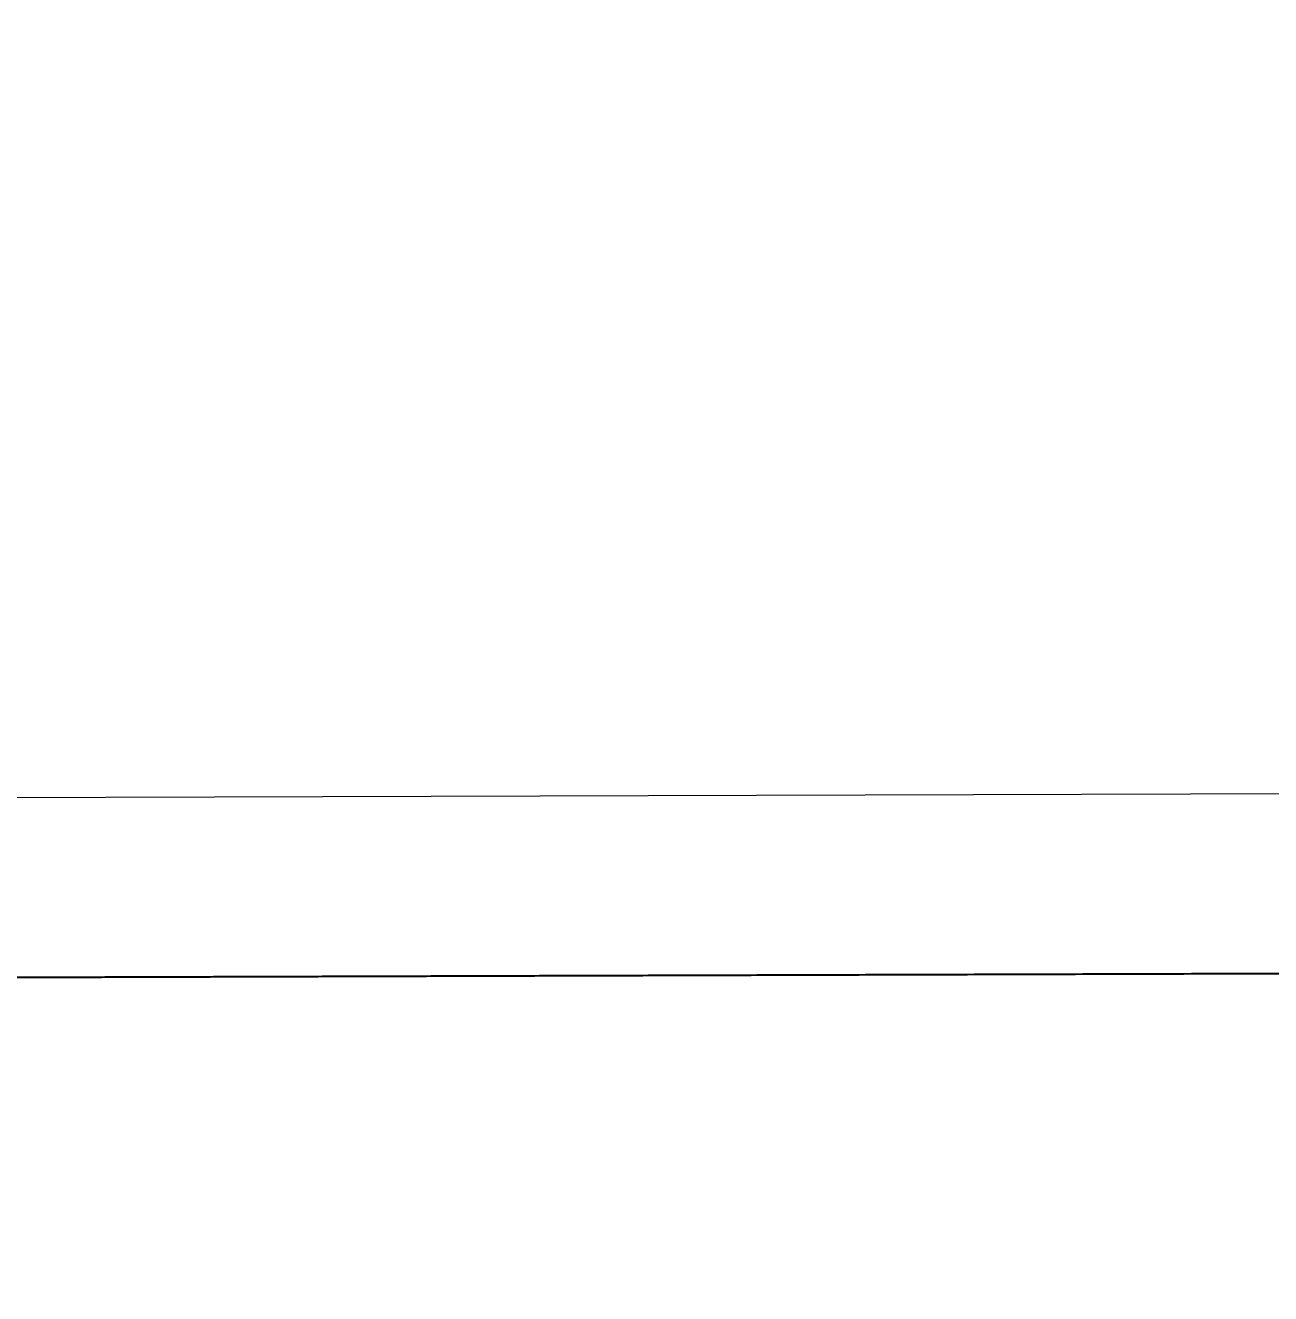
# Model space of a CAD drawing. Header units: millimetres. Extents: x 29397 to 29927, y 26123 to 26652.
# Drawn here: x 29710.469 to 29715.315, y 26305.204 to 26310.138 of the extents above; entities that cross this region are included whole.
import ezdxf

# ---------------------------------------------------------------- set-up
doc = ezdxf.new("R2010")
doc.units = ezdxf.units.MM
doc.header["$LTSCALE"] = 0.3
for name, color, linetype in [('_IndivSubPlot', 180, 'Continuous'), ('_IndivSubPlot_DIMENSION', 7, 'Continuous'), ('_InternalRoad', 3, 'Continuous')]:
    doc.layers.add(name, color=color, linetype=linetype)
doc.layers.get('0').off()
doc.styles.add('PreDCRFont', font='ARIALN.TTF')
doc.dimstyles.new('PDCR-PLOT-INT', dxfattribs={"dimtxt": 0.3, "dimasz": 0.25, "dimexe": 0.25, "dimexo": 0.25, "dimgap": 0.25, "dimtad": 0, "dimzin": 0, "dimdsep": 46, "dimtxsty": 'PreDCRFont', "dimblk": 'OBLIQUE', "dimcen": 0.5, "dimdle": 0.1, "dimadec": 0, "dimazin": 0, "dimtfac": 1, "dimtix": 1, "dimtofl": 0, "dimtmove": 1, "dimatfit": 1, "dimfxl": 1, "dimtolj": 1, "dimtzin": 0, "dimlwd": 15, "dimarcsym": 0})

# ---------------------------------------------------------------- blocks, each defined once
blk = doc.blocks.new('_Oblique')
at = {"color": 0, "linetype": 'ByBlock', "lineweight": -2}
blk.add_line((-0.5, -0.5), (0.5, 0.5), dxfattribs=at)
blk = doc.blocks.new('*D627')
at = {"layer": '_IndivSubPlot_DIMENSION', "color": 0, "lineweight": 15, "transparency": 16777216}
for p, q in [((29725.6013, 26307.1801), (29717.7325, 26307.1563)), ((29708.5575, 26307.1285), (29716.4263, 26307.1523))]:
    blk.add_line(p, q, dxfattribs=at)
at = {"layer": '_IndivSubPlot_DIMENSION', "color": 0, "lineweight": 15, "transparency": 16777216, "xscale": 0.25, "yscale": 0.25, "zscale": 0.25}
for p, rotation in [((29725.5013, 26307.1798), 0.1735333746207961), ((29708.6575, 26307.1288), 180.1735333746208)]:
    blk.add_blockref('_Oblique', p, dxfattribs=dict(at, rotation=rotation))
at = {"layer": '_IndivSubPlot_DIMENSION', "color": 0, "lineweight": 15, "transparency": 16777216, "insert": (29717.0794, 26307.1543), "char_height": 0.3, "attachment_point": 5, "rotation": 0.1735, "style": 'PreDCRFont'}
blk.add_mtext('\\A1;16.84', dxfattribs=at)

msp = doc.modelspace()

# ---------------------------------------------------------------- linework, layer by layer
at = {"layer": '_IndivSubPlot'}
msp.add_lwpolyline([(29708.6597, 26306.4288), (29725.5034, 26306.4798)], dxfattribs=at)
at = {"layer": '_InternalRoad'}
msp.add_lwpolyline([(29705.6597, 26294.4196), (29725.7417, 26294.4805), (29757.2281, 26295.636), (29763.2427, 26295.8567), (29769.2573, 26296.0775), (29825.5887, 26298.1448), (29825.3842, 26304.1414), (29825.1797, 26310.1379), (29725.5034, 26306.4798), (29705.6597, 26306.4197), (29705.6597, 26294.4196)], close=True, dxfattribs=at)

# ---------------------------------------------------------------- dimensions: what is measured, and where the dimension line sits
at = {"layer": '_IndivSubPlot_DIMENSION', "lineweight": 15}
dim = msp.add_aligned_dim(p1=(29708.6575, 26307.1288), p2=(29725.5013, 26307.1798), distance=0, text='16.84', dimstyle='PDCR-PLOT-INT', dxfattribs=at)
dim.commit()
dim.dimension.update_dxf_attribs({"geometry": '*D627', "text_midpoint": (29717.0794, 26307.1543)})

doc.saveas('drawing.dxf')
